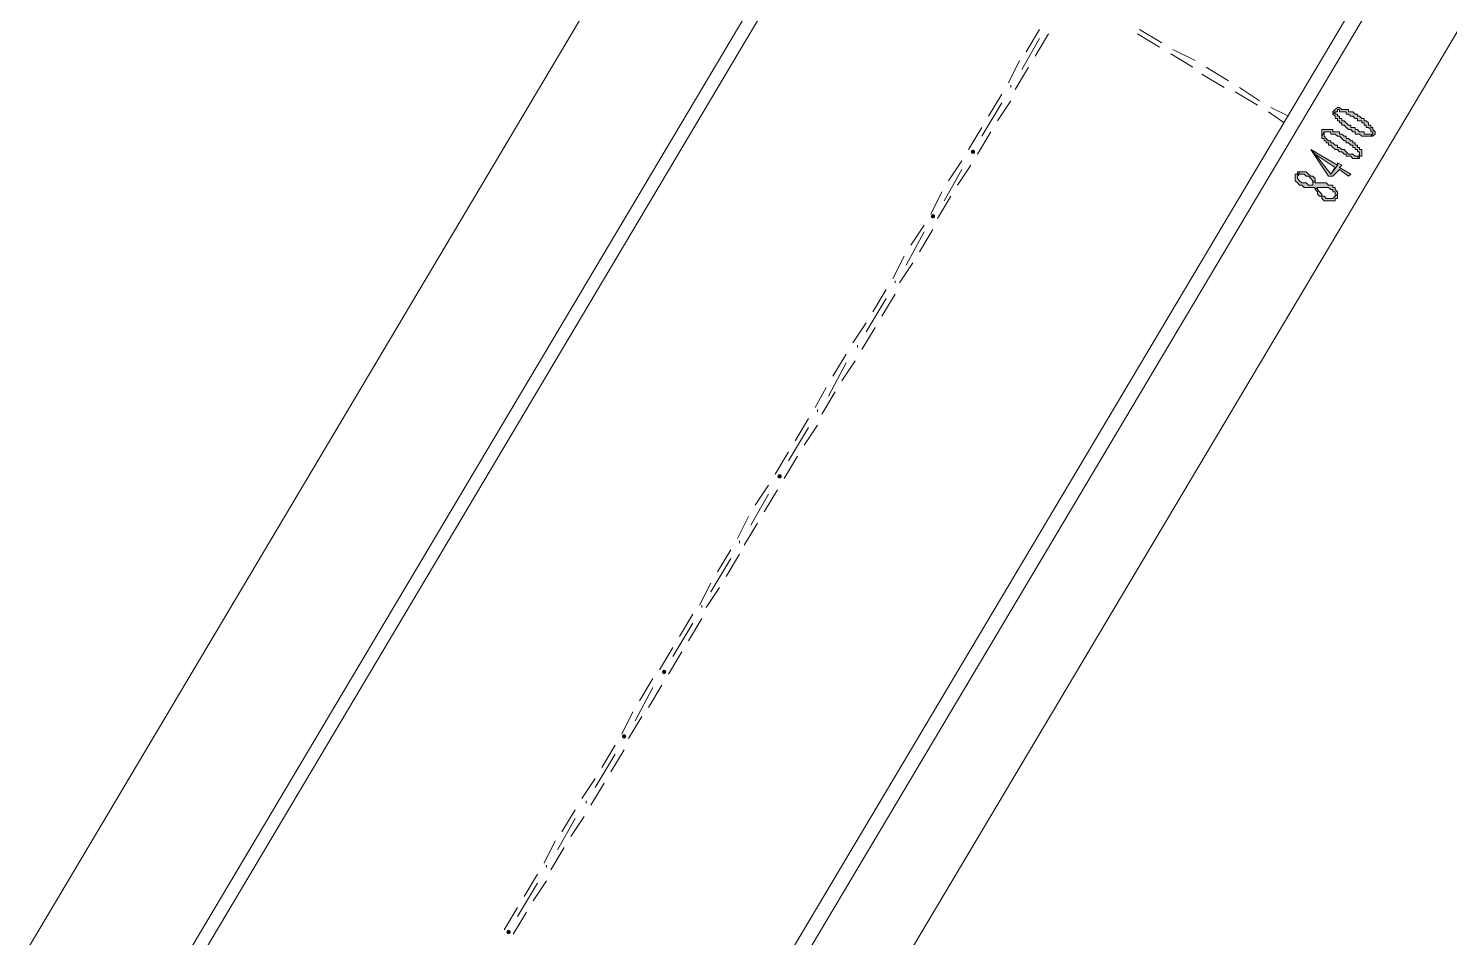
# Model space of a CAD drawing. Header units: millimetres. Extents: x 6 to 291, y 4 to 206.
# Drawn here: x 154.01 to 181.08, y 84.52 to 101.83 of the extents above; entities that cross this region are included whole.
import ezdxf

# ---------------------------------------------------------------- set-up
doc = ezdxf.new("R2010")
doc.units = ezdxf.units.MM
doc.layers.add('C00-00-00', color=7, linetype='Continuous')

msp = doc.modelspace()

# ---------------------------------------------------------------- hatches: boundary and pattern name
at = {"layer": 'C00-00-00'}
h = msp.add_hatch(color=256, dxfattribs=at)
h.dxf.hatch_style = 2
h.paths.add_polyline_path([(178.90066, 100.287669), (178.858326, 100.245336), (178.858326, 100.203002), (178.90066, 100.245336), (178.942993, 100.245336), (178.942993, 100.287669), (178.985326, 100.287669), (178.985326, 100.245336), (179.069993, 100.245336), (179.112326, 100.245336), (179.112326, 100.203002), (179.15466, 100.203002), (179.196993, 100.160669), (179.239326, 100.160669), (179.28166, 100.118336), (179.323993, 100.118336), (179.323993, 100.076002), (179.366326, 100.076002), (179.40866, 100.076002), (179.40866, 100.033669), (179.450993, 100.033669), (179.450993, 99.991336), (179.493326, 99.991336), (179.493326, 99.949002), (179.53566, 99.949002), (179.577993, 99.906669), (179.577993, 99.864336), (179.620326, 99.864336), (179.620326, 99.822002), (179.577993, 99.779669), (179.620326, 99.779669), (179.66266, 99.822002), (179.66266, 99.864336), (179.620326, 99.906669), (179.620326, 99.949002), (179.577993, 99.949002), (179.577993, 99.991336), (179.53566, 99.991336), (179.53566, 100.033669), (179.493326, 100.076002), (179.450993, 100.076002), (179.450993, 100.118336), (179.40866, 100.118336), (179.366326, 100.160669), (179.323993, 100.160669), (179.323993, 100.203002), (179.28166, 100.203002), (179.239326, 100.245336), (179.196993, 100.245336), (179.15466, 100.245336), (179.15466, 100.287669), (179.112326, 100.287669), (179.069993, 100.287669), (179.02766, 100.287669), (178.985326, 100.330002), (178.942993, 100.330002)])
h = msp.add_hatch(color=256, dxfattribs=at)
h.dxf.hatch_style = 2
h.paths.add_polyline_path([(178.858333, 100.203), (178.900667, 100.160667), (178.900667, 100.118333), (178.943, 100.118333), (178.943, 100.076), (178.985333, 100.076), (178.985333, 100.033667), (179.027667, 100.033667), (179.027667, 99.991333), (179.07, 99.991333), (179.112333, 99.949), (179.154667, 99.906667), (179.197, 99.906667), (179.239333, 99.864333), (179.281667, 99.864333), (179.281667, 99.822), (179.324, 99.822), (179.366333, 99.822), (179.408667, 99.779667), (179.451, 99.779667), (179.578, 99.779667), (179.620333, 99.822), (179.578, 99.822), (179.493333, 99.822), (179.451, 99.822), (179.451, 99.864333), (179.408667, 99.864333), (179.366333, 99.864333), (179.324, 99.906667), (179.281667, 99.906667), (179.281667, 99.949), (179.239333, 99.949), (179.197, 99.949), (179.197, 99.991333), (179.154667, 99.991333), (179.112333, 100.033667), (179.07, 100.076), (179.027667, 100.076), (179.027667, 100.118333), (178.985333, 100.118333), (178.985333, 100.160667), (178.943, 100.160667), (178.943, 100.203), (178.900667, 100.203), (178.900667, 100.245333)])
h = msp.add_hatch(color=256, dxfattribs=at)
h.dxf.hatch_style = 2
h.paths.add_polyline_path([(178.64667, 99.864334), (178.64667, 99.779667), (178.689003, 99.864334), (178.731337, 99.864334), (178.77367, 99.864334), (178.816003, 99.864334), (178.816003, 99.822001), (178.858337, 99.822001), (178.90067, 99.822001), (178.943003, 99.779667), (178.985337, 99.779667), (179.02767, 99.737334), (179.070003, 99.695001), (179.112337, 99.695001), (179.112337, 99.652667), (179.15467, 99.652667), (179.197003, 99.610334), (179.239337, 99.610334), (179.239337, 99.568001), (179.28167, 99.568001), (179.28167, 99.525667), (179.324003, 99.525667), (179.324003, 99.483334), (179.366337, 99.483334), (179.366337, 99.441001), (179.324003, 99.356334), (179.366337, 99.356334), (179.366337, 99.398667), (179.40867, 99.398667), (179.40867, 99.441001), (179.40867, 99.483334), (179.40867, 99.525667), (179.366337, 99.525667), (179.366337, 99.568001), (179.324003, 99.568001), (179.324003, 99.610334), (179.28167, 99.610334), (179.28167, 99.652667), (179.239337, 99.652667), (179.239337, 99.695001), (179.197003, 99.695001), (179.15467, 99.737334), (179.112337, 99.737334), (179.112337, 99.779667), (179.070003, 99.779667), (179.02767, 99.822001), (178.985337, 99.822001), (178.985337, 99.864334), (178.943003, 99.864334), (178.90067, 99.864334), (178.858337, 99.864334), (178.858337, 99.906667), (178.77367, 99.906667), (178.689003, 99.906667), (178.64667, 99.906667)])
h = msp.add_hatch(color=256, dxfattribs=at)
h.dxf.hatch_style = 2
h.paths.add_polyline_path([(178.64667, 99.779665), (178.64667, 99.737332), (178.689003, 99.737332), (178.689003, 99.694999), (178.731337, 99.694999), (178.731337, 99.652665), (178.77367, 99.652665), (178.77367, 99.610332), (178.816003, 99.610332), (178.858337, 99.567999), (178.90067, 99.525665), (178.943003, 99.525665), (178.985337, 99.483332), (179.02767, 99.483332), (179.070003, 99.440999), (179.112337, 99.440999), (179.112337, 99.398665), (179.15467, 99.398665), (179.197003, 99.398665), (179.239337, 99.356332), (179.324003, 99.356332), (179.366337, 99.440999), (179.366337, 99.398665), (179.324003, 99.398665), (179.28167, 99.398665), (179.239337, 99.440999), (179.197003, 99.440999), (179.15467, 99.440999), (179.112337, 99.483332), (179.070003, 99.525665), (179.02767, 99.525665), (178.985337, 99.567999), (178.943003, 99.567999), (178.943003, 99.610332), (178.90067, 99.610332), (178.858337, 99.652665), (178.816003, 99.652665), (178.816003, 99.694999), (178.77367, 99.694999), (178.731337, 99.737332), (178.689003, 99.779665), (178.689003, 99.864332)])
h = msp.add_hatch(color=256, dxfattribs=at)
h.dxf.hatch_style = 2
h.paths.add_polyline_path([(172.000338, 99.525666), (171.97044, 99.513231), (171.958004, 99.483333), (171.97044, 99.453435), (172.000338, 99.441), (172.030236, 99.453435), (172.042671, 99.483333), (172.030236, 99.513231)])
h = msp.add_hatch(color=256, dxfattribs=at)
h.dxf.hatch_style = 2
h.paths.add_polyline_path([(172.000338, 99.525666), (171.97044, 99.513231), (171.958004, 99.483333), (171.97044, 99.453435), (172.000338, 99.441), (172.030236, 99.453435), (172.042671, 99.483333), (172.030236, 99.513231)])
h = msp.add_hatch(color=256, dxfattribs=at)
h.dxf.hatch_style = 2
h.paths.add_polyline_path([(178.435006, 99.525668), (178.773673, 99.017668), (178.85834, 99.017668), (178.98534, 99.144668), (179.154673, 99.017668), (179.197006, 99.060001), (178.98534, 99.187001), (179.027673, 99.229334), (178.943006, 99.271668), (178.943006, 99.229334), (178.816006, 99.060001), (178.519673, 99.441001)])
h = msp.add_hatch(color=256, dxfattribs=at)
h.dxf.hatch_style = 2
h.paths.add_polyline_path([(178.435006, 99.525668), (178.519659, 99.440999), (178.90066, 99.187001), (178.816007, 99.060006), (178.943002, 99.229336)])
h = msp.add_hatch(color=256, dxfattribs=at)
h.dxf.hatch_style = 2
h.paths.add_polyline_path([(178.138674, 99.060006), (178.138674, 99.017673), (178.138674, 98.97534), (178.138674, 98.933006), (178.181008, 98.890673), (178.223341, 98.84834), (178.265674, 98.84834), (178.308008, 98.806006), (178.350341, 98.806006), (178.477341, 98.806006), (178.519674, 98.806006), (178.519674, 98.763673), (178.562008, 98.806006), (178.604341, 98.806006), (178.646674, 98.806006), (178.731341, 98.806006), (178.773674, 98.806006), (178.816008, 98.763673), (178.858341, 98.763673), (178.858341, 98.72134), (178.900674, 98.72134), (178.900674, 98.679006), (178.900674, 98.636673), (178.943008, 98.679006), (178.943008, 98.72134), (178.900674, 98.763673), (178.900674, 98.806006), (178.858341, 98.806006), (178.858341, 98.84834), (178.816008, 98.84834), (178.773674, 98.84834), (178.731341, 98.890673), (178.562008, 98.890673), (178.519674, 98.890673), (178.519674, 98.933006), (178.477341, 98.890673), (178.477341, 98.84834), (178.392674, 98.84834), (178.350341, 98.890673), (178.308008, 98.890673), (178.265674, 98.890673), (178.223341, 98.933006), (178.181008, 98.97534), (178.181008, 99.017673), (178.223341, 99.10234), (178.181008, 99.10234), (178.181008, 99.060006)])
h = msp.add_hatch(color=256, dxfattribs=at)
h.dxf.hatch_style = 2
h.paths.add_polyline_path([(178.223327, 99.102333), (178.180994, 99.017666), (178.223327, 99.059999), (178.307994, 99.059999), (178.350327, 99.017666), (178.39266, 99.017666), (178.434994, 98.975333), (178.477327, 98.932999), (178.477327, 98.890666), (178.51966, 98.932999), (178.51966, 98.975333), (178.477327, 99.017666), (178.434994, 99.017666), (178.39266, 99.059999), (178.350327, 99.102333)])
h = msp.add_hatch(color=256, dxfattribs=at)
h.dxf.hatch_style = 2
h.paths.add_polyline_path([(178.519659, 98.763666), (178.561992, 98.721333), (178.561992, 98.679), (178.604326, 98.636666), (178.646659, 98.636666), (178.646659, 98.594333), (178.688992, 98.552), (178.731326, 98.552), (178.858326, 98.552), (178.900659, 98.552), (178.900659, 98.594333), (178.942992, 98.594333), (178.942992, 98.636666), (178.942992, 98.679), (178.900659, 98.636666), (178.858326, 98.594333), (178.815992, 98.594333), (178.773659, 98.594333), (178.731326, 98.594333), (178.688992, 98.636666), (178.646659, 98.636666), (178.646659, 98.679), (178.604326, 98.721333), (178.561992, 98.763666), (178.561992, 98.806)])
h = msp.add_hatch(color=256, dxfattribs=at)
h.dxf.hatch_style = 2
h.paths.add_polyline_path([(171.238337, 98.298004), (171.208439, 98.285569), (171.196003, 98.255671), (171.208439, 98.225773), (171.238337, 98.213337), (171.268234, 98.225773), (171.28067, 98.255671), (171.268234, 98.285569)])
h = msp.add_hatch(color=256, dxfattribs=at)
h.dxf.hatch_style = 2
h.paths.add_polyline_path([(171.238337, 98.298004), (171.208439, 98.285569), (171.196003, 98.255671), (171.208439, 98.225773), (171.238337, 98.213337), (171.268234, 98.225773), (171.28067, 98.255671), (171.268234, 98.285569)])
h = msp.add_hatch(color=256, dxfattribs=at)
h.dxf.hatch_style = 2
h.paths.add_polyline_path([(168.317326, 93.345004), (168.287428, 93.332568), (168.274993, 93.30267), (168.287428, 93.272773), (168.317326, 93.260337), (168.347224, 93.272773), (168.35966, 93.30267), (168.347224, 93.332568)])
h = msp.add_hatch(color=256, dxfattribs=at)
h.dxf.hatch_style = 2
h.paths.add_polyline_path([(168.317326, 93.345004), (168.287428, 93.332568), (168.274993, 93.30267), (168.287428, 93.272773), (168.317326, 93.260337), (168.347224, 93.272773), (168.35966, 93.30267), (168.347224, 93.332568)])
h = msp.add_hatch(color=256, dxfattribs=at)
h.dxf.hatch_style = 2
h.paths.add_polyline_path([(166.116007, 89.619666), (166.086109, 89.607231), (166.073674, 89.577333), (166.086109, 89.547435), (166.116007, 89.534999), (166.145905, 89.547435), (166.15834, 89.577333), (166.145905, 89.607231)])
h = msp.add_hatch(color=256, dxfattribs=at)
h.dxf.hatch_style = 2
h.paths.add_polyline_path([(166.116007, 89.619666), (166.086109, 89.607231), (166.073674, 89.577333), (166.086109, 89.547435), (166.116007, 89.534999), (166.145905, 89.547435), (166.15834, 89.577333), (166.145905, 89.607231)])
h = msp.add_hatch(color=256, dxfattribs=at)
h.dxf.hatch_style = 2
h.paths.add_polyline_path([(165.354006, 88.392004), (165.324108, 88.379568), (165.311672, 88.34967), (165.324108, 88.319772), (165.354006, 88.307337), (165.383904, 88.319772), (165.396339, 88.34967), (165.383904, 88.379568)])
h = msp.add_hatch(color=256, dxfattribs=at)
h.dxf.hatch_style = 2
h.paths.add_polyline_path([(165.354006, 88.392004), (165.324108, 88.379568), (165.311672, 88.34967), (165.324108, 88.319772), (165.354006, 88.307337), (165.383904, 88.319772), (165.396339, 88.34967), (165.383904, 88.379568)])
h = msp.add_hatch(color=256, dxfattribs=at)
h.dxf.hatch_style = 2
h.paths.add_polyline_path([(163.152671, 84.666666), (163.122773, 84.65423), (163.110337, 84.624332), (163.122773, 84.594434), (163.152671, 84.581999), (163.182569, 84.594434), (163.195004, 84.624332), (163.182569, 84.65423)])
h = msp.add_hatch(color=256, dxfattribs=at)
h.dxf.hatch_style = 2
h.paths.add_polyline_path([(163.152671, 84.666666), (163.122773, 84.65423), (163.110337, 84.624332), (163.122773, 84.594434), (163.152671, 84.581999), (163.182569, 84.594434), (163.195004, 84.624332), (163.182569, 84.65423)])

# ---------------------------------------------------------------- linework, layer by layer
at = {"layer": 'C00-00-00', "lineweight": 5}
for points in [[(193.971332, 151.553334), (140.335006, 61.341007)], [(194.225338, 146.261667), (145.584331, 64.473665)], [(193.505663, 145.542004), (145.372667, 64.600675)], [(202.480341, 141.308671), (153.839334, 59.562999)], [(202.226335, 140.335006), (154.09334, 59.436004)], [(199.940331, 133.223005), (159.257996, 64.854665)], [(173.270335, 101.811672), (173.016329, 101.388336)], [(175.598665, 101.557666), (175.175338, 101.811672)], [(172.93166, 101.04967), (173.270335, 101.642334)], [(172.93166, 101.04967), (173.270335, 101.642334)], [(173.439672, 101.727003), (173.185666, 101.303668)], [(175.556339, 101.473005), (175.132996, 101.727003)], [(176.191329, 101.092004), (175.768002, 101.346002)], [(176.233671, 101.218999), (175.810328, 101.430671)], [(172.889334, 101.218999), (172.677671, 100.795672)], [(173.058671, 101.092004), (172.804665, 100.668669)], [(176.868661, 100.837999), (176.445335, 101.092004)], [(172.719997, 100.711004), (172.719997, 100.753338)], [(172.719997, 100.711004), (172.719997, 100.753338)], [(176.783993, 100.711004), (176.360666, 100.965001)], [(172.55066, 100.584001), (172.29667, 100.160666)], [(172.719997, 100.457006), (172.466007, 100.076005)], [(177.418999, 100.372337), (176.995672, 100.626335)], [(177.461326, 100.457006), (177.080341, 100.711004)], [(172.169659, 99.779665), (172.55066, 100.414672)], [(172.169659, 99.779665), (172.55066, 100.414672)], [(177.926995, 100.033671), (177.630663, 100.245334)], [(178.011663, 100.160666), (177.673005, 100.330003)], [(172.169659, 99.949002), (171.915669, 99.525668)], [(172.338996, 99.864334), (172.085006, 99.440999)], [(171.45, 98.552003), (171.788674, 99.144667)], [(171.45, 98.552003), (171.788674, 99.144667)], [(171.788674, 99.314004), (171.534669, 98.933004)], [(171.957996, 99.229336), (171.704006, 98.848335)], [(171.407674, 98.721332), (171.195994, 98.298005)], [(171.576995, 98.636672), (171.323005, 98.213336)], [(171.068999, 98.086333), (170.814994, 97.705333)], [(170.730341, 97.324332), (171.068999, 97.959339)], [(170.730341, 97.324332), (171.068999, 97.959339)], [(171.238337, 98.001673), (170.984331, 97.578338)], [(170.687999, 97.493669), (170.476335, 97.070334)], [(170.857336, 97.366666), (170.60333, 96.985666)], [(170.518661, 96.985666), (170.518661, 97.028)], [(170.518661, 96.985666), (170.518661, 97.028)], [(169.96834, 96.054336), (170.34934, 96.689334)], [(169.96834, 96.054336), (170.34934, 96.689334)], [(170.34934, 96.858671), (170.095335, 96.435336)], [(170.518661, 96.774002), (170.264672, 96.350668)], [(169.96834, 96.223673), (169.714334, 95.842672)], [(170.137661, 96.139004), (169.883671, 95.715669)], [(169.587339, 95.631001), (169.333333, 95.207666)], [(169.799003, 95.758004), (169.799003, 95.800338)], [(169.799003, 95.758004), (169.799003, 95.800338)], [(169.248665, 94.826673), (169.587339, 95.461672)], [(169.248665, 94.826673), (169.587339, 95.461672)], [(169.75666, 95.504006), (169.502671, 95.123005)], [(169.206339, 94.996002), (168.994659, 94.615001)], [(169.37566, 94.911333), (169.12167, 94.487999)], [(169.037001, 94.530333), (169.037001, 94.572667)], [(169.037001, 94.530333), (169.037001, 94.572667)], [(168.486663, 93.599002), (168.867664, 94.234001)], [(168.486663, 93.599002), (168.867664, 94.234001)], [(168.867664, 94.403338), (168.613674, 93.980003)], [(169.037001, 94.276335), (168.782996, 93.895334)], [(168.486663, 93.76834), (168.232674, 93.345005)], [(168.656001, 93.683671), (168.401995, 93.260336)], [(167.767004, 92.371332), (168.105663, 92.964004)], [(167.767004, 92.371332), (168.105663, 92.964004)], [(168.105663, 93.133333), (167.851673, 92.752333)], [(168.275, 93.048673), (168.020994, 92.625338)], [(167.724662, 92.540669), (167.512999, 92.117334)], [(167.893999, 92.413666), (167.639994, 91.990339)], [(167.555341, 92.032666), (167.555341, 92.075)], [(167.555341, 92.032666), (167.555341, 92.075)], [(167.386004, 91.905671), (167.131998, 91.482336)], [(167.555341, 91.821002), (167.301335, 91.397667)], [(167.005003, 91.101335), (167.386004, 91.736333)], [(167.005003, 91.101335), (167.386004, 91.736333)], [(167.005003, 91.270672), (166.79334, 90.847337)], [(167.17434, 91.186004), (166.920335, 90.805003)], [(166.835666, 90.805003), (166.835666, 90.847337)], [(166.835666, 90.805003), (166.835666, 90.847337)], [(166.285328, 89.873673), (166.666329, 90.508671)], [(166.285328, 89.873673), (166.666329, 90.508671)], [(166.666329, 90.678), (166.412339, 90.254665)], [(166.835666, 90.59334), (166.58166, 90.170005)], [(166.285328, 90.043002), (166.031339, 89.619667)], [(166.454665, 89.958333), (166.20066, 89.535006)], [(165.904328, 89.450338), (165.650338, 89.027003)], [(165.565669, 88.646002), (165.904328, 89.281001)], [(165.565669, 88.646002), (165.904328, 89.281001)], [(166.073665, 89.323335), (165.819659, 88.9)], [(165.523327, 88.815339), (165.311663, 88.392004)], [(165.692664, 88.730671), (165.438674, 88.307336)], [(164.803668, 87.376005), (165.184669, 88.011004)], [(164.803668, 87.376005), (165.184669, 88.011004)], [(165.184669, 88.180333), (164.930663, 87.757006)], [(165.354006, 88.095672), (165.1, 87.672337)], [(164.803668, 87.545334), (164.549662, 87.164334)], [(164.973005, 87.460666), (164.718999, 87.037339)], [(164.422667, 86.95267), (164.168661, 86.529336)], [(164.634331, 87.079665), (164.634331, 87.122)], [(164.634331, 87.079665), (164.634331, 87.122)], [(164.083993, 86.190669), (164.422667, 86.783333)], [(164.083993, 86.190669), (164.422667, 86.783333)], [(164.592004, 86.825668), (164.337999, 86.444667)], [(164.041667, 86.360006), (163.830003, 85.936672)], [(164.211004, 86.233004), (163.956998, 85.809669)], [(163.872329, 85.852003), (163.872329, 85.894337)], [(163.872329, 85.852003), (163.872329, 85.894337)], [(163.702992, 85.725), (163.449003, 85.301673)], [(163.872329, 85.598005), (163.61834, 85.217004)], [(163.322008, 84.920672), (163.702992, 85.555671)], [(163.322008, 84.920672), (163.702992, 85.555671)], [(163.322008, 85.090001), (163.068002, 84.666666)], [(163.491329, 85.005333), (163.237339, 84.582006)]]:
    msp.add_lwpolyline(points, dxfattribs=at)
at = {"layer": 'C00-00-00', "lineweight": 13}
for points in [[(178.90066, 100.287669), (178.858326, 100.245336), (178.858326, 100.203002), (178.90066, 100.245336), (178.942993, 100.245336), (178.942993, 100.287669), (178.985326, 100.287669), (178.985326, 100.245336), (179.069993, 100.245336), (179.112326, 100.245336), (179.112326, 100.203002), (179.15466, 100.203002), (179.196993, 100.160669), (179.239326, 100.160669), (179.28166, 100.118336), (179.323993, 100.118336), (179.323993, 100.076002), (179.366326, 100.076002), (179.40866, 100.076002), (179.40866, 100.033669), (179.450993, 100.033669), (179.450993, 99.991336), (179.493326, 99.991336), (179.493326, 99.949002), (179.53566, 99.949002), (179.577993, 99.906669), (179.577993, 99.864336), (179.620326, 99.864336), (179.620326, 99.822002), (179.577993, 99.779669), (179.620326, 99.779669), (179.66266, 99.822002), (179.66266, 99.864336), (179.620326, 99.906669), (179.620326, 99.949002), (179.577993, 99.949002), (179.577993, 99.991336), (179.53566, 99.991336), (179.53566, 100.033669), (179.493326, 100.076002), (179.450993, 100.076002), (179.450993, 100.118336), (179.40866, 100.118336), (179.366326, 100.160669), (179.323993, 100.160669), (179.323993, 100.203002), (179.28166, 100.203002), (179.239326, 100.245336), (179.196993, 100.245336), (179.15466, 100.245336), (179.15466, 100.287669), (179.112326, 100.287669), (179.069993, 100.287669), (179.02766, 100.287669), (178.985326, 100.330002), (178.942993, 100.330002)], [(178.858333, 100.203), (178.900667, 100.160667), (178.900667, 100.118333), (178.943, 100.118333), (178.943, 100.076), (178.985333, 100.076), (178.985333, 100.033667), (179.027667, 100.033667), (179.027667, 99.991333), (179.07, 99.991333), (179.112333, 99.949), (179.154667, 99.906667), (179.197, 99.906667), (179.239333, 99.864333), (179.281667, 99.864333), (179.281667, 99.822), (179.324, 99.822), (179.366333, 99.822), (179.408667, 99.779667), (179.451, 99.779667), (179.578, 99.779667), (179.620333, 99.822), (179.578, 99.822), (179.493333, 99.822), (179.451, 99.822), (179.451, 99.864333), (179.408667, 99.864333), (179.366333, 99.864333), (179.324, 99.906667), (179.281667, 99.906667), (179.281667, 99.949), (179.239333, 99.949), (179.197, 99.949), (179.197, 99.991333), (179.154667, 99.991333), (179.112333, 100.033667), (179.07, 100.076), (179.027667, 100.076), (179.027667, 100.118333), (178.985333, 100.118333), (178.985333, 100.160667), (178.943, 100.160667), (178.943, 100.203), (178.900667, 100.203), (178.900667, 100.245333)], [(178.64667, 99.864334), (178.64667, 99.779667), (178.689003, 99.864334), (178.731337, 99.864334), (178.77367, 99.864334), (178.816003, 99.864334), (178.816003, 99.822001), (178.858337, 99.822001), (178.90067, 99.822001), (178.943003, 99.779667), (178.985337, 99.779667), (179.02767, 99.737334), (179.070003, 99.695001), (179.112337, 99.695001), (179.112337, 99.652667), (179.15467, 99.652667), (179.197003, 99.610334), (179.239337, 99.610334), (179.239337, 99.568001), (179.28167, 99.568001), (179.28167, 99.525667), (179.324003, 99.525667), (179.324003, 99.483334), (179.366337, 99.483334), (179.366337, 99.441001), (179.324003, 99.356334), (179.366337, 99.356334), (179.366337, 99.398667), (179.40867, 99.398667), (179.40867, 99.441001), (179.40867, 99.483334), (179.40867, 99.525667), (179.366337, 99.525667), (179.366337, 99.568001), (179.324003, 99.568001), (179.324003, 99.610334), (179.28167, 99.610334), (179.28167, 99.652667), (179.239337, 99.652667), (179.239337, 99.695001), (179.197003, 99.695001), (179.15467, 99.737334), (179.112337, 99.737334), (179.112337, 99.779667), (179.070003, 99.779667), (179.02767, 99.822001), (178.985337, 99.822001), (178.985337, 99.864334), (178.943003, 99.864334), (178.90067, 99.864334), (178.858337, 99.864334), (178.858337, 99.906667), (178.77367, 99.906667), (178.689003, 99.906667), (178.64667, 99.906667)], [(178.64667, 99.779665), (178.64667, 99.737332), (178.689003, 99.737332), (178.689003, 99.694999), (178.731337, 99.694999), (178.731337, 99.652665), (178.77367, 99.652665), (178.77367, 99.610332), (178.816003, 99.610332), (178.858337, 99.567999), (178.90067, 99.525665), (178.943003, 99.525665), (178.985337, 99.483332), (179.02767, 99.483332), (179.070003, 99.440999), (179.112337, 99.440999), (179.112337, 99.398665), (179.15467, 99.398665), (179.197003, 99.398665), (179.239337, 99.356332), (179.324003, 99.356332), (179.366337, 99.440999), (179.366337, 99.398665), (179.324003, 99.398665), (179.28167, 99.398665), (179.239337, 99.440999), (179.197003, 99.440999), (179.15467, 99.440999), (179.112337, 99.483332), (179.070003, 99.525665), (179.02767, 99.525665), (178.985337, 99.567999), (178.943003, 99.567999), (178.943003, 99.610332), (178.90067, 99.610332), (178.858337, 99.652665), (178.816003, 99.652665), (178.816003, 99.694999), (178.77367, 99.694999), (178.731337, 99.737332), (178.689003, 99.779665), (178.689003, 99.864332)], [(178.435006, 99.525668), (178.773673, 99.017668), (178.85834, 99.017668), (178.98534, 99.144668), (179.154673, 99.017668), (179.197006, 99.060001), (178.98534, 99.187001), (179.027673, 99.229334), (178.943006, 99.271668), (178.943006, 99.229334), (178.816006, 99.060001), (178.519673, 99.441001)], [(178.435006, 99.525668), (178.519659, 99.440999), (178.90066, 99.187001), (178.816007, 99.060006), (178.943002, 99.229336)], [(178.138674, 99.060006), (178.138674, 99.017673), (178.138674, 98.97534), (178.138674, 98.933006), (178.181008, 98.890673), (178.223341, 98.84834), (178.265674, 98.84834), (178.308008, 98.806006), (178.350341, 98.806006), (178.477341, 98.806006), (178.519674, 98.806006), (178.519674, 98.763673), (178.562008, 98.806006), (178.604341, 98.806006), (178.646674, 98.806006), (178.731341, 98.806006), (178.773674, 98.806006), (178.816008, 98.763673), (178.858341, 98.763673), (178.858341, 98.72134), (178.900674, 98.72134), (178.900674, 98.679006), (178.900674, 98.636673), (178.943008, 98.679006), (178.943008, 98.72134), (178.900674, 98.763673), (178.900674, 98.806006), (178.858341, 98.806006), (178.858341, 98.84834), (178.816008, 98.84834), (178.773674, 98.84834), (178.731341, 98.890673), (178.562008, 98.890673), (178.519674, 98.890673), (178.519674, 98.933006), (178.477341, 98.890673), (178.477341, 98.84834), (178.392674, 98.84834), (178.350341, 98.890673), (178.308008, 98.890673), (178.265674, 98.890673), (178.223341, 98.933006), (178.181008, 98.97534), (178.181008, 99.017673), (178.223341, 99.10234), (178.181008, 99.10234), (178.181008, 99.060006)], [(178.223327, 99.102333), (178.180994, 99.017666), (178.223327, 99.059999), (178.307994, 99.059999), (178.350327, 99.017666), (178.39266, 99.017666), (178.434994, 98.975333), (178.477327, 98.932999), (178.477327, 98.890666), (178.51966, 98.932999), (178.51966, 98.975333), (178.477327, 99.017666), (178.434994, 99.017666), (178.39266, 99.059999), (178.350327, 99.102333)], [(178.519659, 98.763666), (178.561992, 98.721333), (178.561992, 98.679), (178.604326, 98.636666), (178.646659, 98.636666), (178.646659, 98.594333), (178.688992, 98.552), (178.731326, 98.552), (178.858326, 98.552), (178.900659, 98.552), (178.900659, 98.594333), (178.942992, 98.594333), (178.942992, 98.636666), (178.942992, 98.679), (178.900659, 98.636666), (178.858326, 98.594333), (178.815992, 98.594333), (178.773659, 98.594333), (178.731326, 98.594333), (178.688992, 98.636666), (178.646659, 98.636666), (178.646659, 98.679), (178.604326, 98.721333), (178.561992, 98.763666), (178.561992, 98.806)]]:
    msp.add_lwpolyline(points, close=True, dxfattribs=at)

doc.saveas('drawing.dxf')
